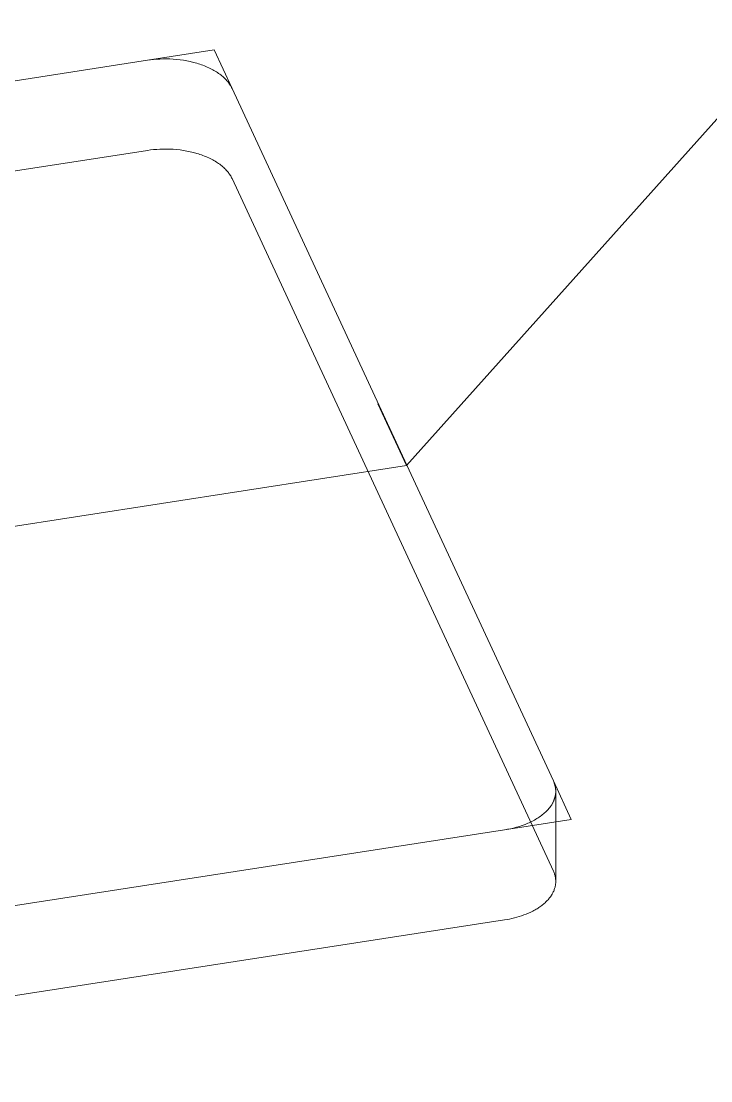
# Model space of a CAD drawing. Header units: millimetres. Extents: x -263 to 4879, y -277 to 2995.
# Drawn here: x 4376.3 to 4420.8, y 2021.1 to 2089.6 of the extents above; entities that cross this region are included whole.
import ezdxf

# ---------------------------------------------------------------- set-up
doc = ezdxf.new("R2010")
doc.units = ezdxf.units.MM
doc.layers.add('ZANO_R', color=7, linetype='Continuous', lineweight=0)

msp = doc.modelspace()

# ---------------------------------------------------------------- linework, layer by layer
at = {"layer": 'ZANO_R'}
for p, q in [((4492.382, 2162.814), (4401.168, 2060.921)), ((4388.732, 2087.788), (4384.424, 2087.122)), ((4385.019, 2087.189), (4385.227, 2087.201)), ((4385.227, 2087.201), (4385.439, 2087.208)), ((4385.439, 2087.208), (4385.654, 2087.209)), ((4385.654, 2087.209), (4385.871, 2087.204)), ((4385.871, 2087.204), (4386.09, 2087.192)), ((4389.886, 2085.301), (4388.732, 2087.788)), ((4164.238, 2053.059), (4384.424, 2087.122)), ((4384.424, 2087.122), (4384.617, 2087.149)), ((4384.617, 2087.149), (4384.815, 2087.172)), ((4384.815, 2087.172), (4385.019, 2087.189)), ((4386.09, 2087.192), (4386.311, 2087.174)), ((4386.311, 2087.174), (4386.531, 2087.15)), ((4386.531, 2087.15), (4386.751, 2087.119)), ((4386.751, 2087.119), (4386.969, 2087.081)), ((4386.969, 2087.081), (4387.185, 2087.037)), ((4387.185, 2087.037), (4387.397, 2086.986)), ((4387.397, 2086.986), (4387.605, 2086.928)), ((4387.605, 2086.928), (4387.707, 2086.897)), ((4387.707, 2086.897), (4387.808, 2086.864)), ((4387.808, 2086.864), (4387.907, 2086.83)), ((4387.907, 2086.83), (4388.005, 2086.795)), ((4388.005, 2086.795), (4388.101, 2086.758)), ((4388.101, 2086.758), (4388.195, 2086.72)), ((4388.195, 2086.72), (4388.287, 2086.68)), ((4388.287, 2086.68), (4388.378, 2086.639)), ((4388.378, 2086.639), (4388.466, 2086.597)), ((4388.466, 2086.597), (4388.552, 2086.553)), ((4388.552, 2086.553), (4388.636, 2086.509)), ((4388.636, 2086.509), (4388.718, 2086.463)), ((4388.718, 2086.463), (4388.797, 2086.417)), ((4388.797, 2086.417), (4388.874, 2086.369)), ((4388.874, 2086.369), (4388.949, 2086.32)), ((4388.949, 2086.32), (4389.021, 2086.271)), ((4389.021, 2086.271), (4389.091, 2086.221)), ((4389.091, 2086.221), (4389.159, 2086.17)), ((4389.159, 2086.17), (4389.223, 2086.118)), ((4389.223, 2086.118), (4389.285, 2086.066)), ((4389.285, 2086.066), (4389.345, 2086.013)), ((4389.345, 2086.013), (4389.402, 2085.96)), ((4389.402, 2085.96), (4389.456, 2085.906)), ((4389.456, 2085.906), (4389.508, 2085.852)), ((4389.508, 2085.852), (4389.557, 2085.797)), ((4389.557, 2085.797), (4389.604, 2085.742)), ((4389.604, 2085.742), (4389.648, 2085.687)), ((4389.648, 2085.687), (4389.689, 2085.632)), ((4389.689, 2085.632), (4389.728, 2085.577)), ((4389.728, 2085.577), (4389.765, 2085.522)), ((4389.765, 2085.522), (4389.799, 2085.466)), ((4389.799, 2085.466), (4389.83, 2085.411)), ((4389.83, 2085.411), (4389.859, 2085.356)), ((4389.859, 2085.356), (4389.886, 2085.301)), ((4389.886, 2085.301), (4401.19, 2060.945)), ((4164.238, 2047.232), (4384.424, 2081.295)), ((4384.424, 2081.295), (4384.617, 2081.322)), ((4384.617, 2081.322), (4384.815, 2081.345)), ((4384.815, 2081.345), (4385.019, 2081.363)), ((4385.019, 2081.363), (4385.227, 2081.375)), ((4385.227, 2081.375), (4385.439, 2081.382)), ((4385.439, 2081.382), (4385.654, 2081.383)), ((4385.654, 2081.383), (4385.871, 2081.377)), ((4385.871, 2081.377), (4386.09, 2081.366)), ((4386.09, 2081.366), (4386.311, 2081.348)), ((4386.311, 2081.348), (4386.531, 2081.323)), ((4386.531, 2081.323), (4386.751, 2081.292)), ((4386.751, 2081.292), (4386.969, 2081.254)), ((4386.969, 2081.254), (4387.185, 2081.21)), ((4387.185, 2081.21), (4387.397, 2081.159)), ((4387.397, 2081.159), (4387.605, 2081.102)), ((4387.605, 2081.102), (4387.707, 2081.071)), ((4387.707, 2081.071), (4387.808, 2081.038)), ((4387.808, 2081.038), (4387.907, 2081.004)), ((4387.907, 2081.004), (4388.005, 2080.968)), ((4388.005, 2080.968), (4388.101, 2080.931)), ((4388.101, 2080.931), (4388.195, 2080.893)), ((4388.195, 2080.893), (4388.287, 2080.853)), ((4388.287, 2080.853), (4388.378, 2080.812)), ((4388.378, 2080.812), (4388.466, 2080.77)), ((4388.466, 2080.77), (4388.552, 2080.727)), ((4388.552, 2080.727), (4388.636, 2080.682)), ((4388.636, 2080.682), (4388.718, 2080.637)), ((4388.718, 2080.637), (4388.797, 2080.59)), ((4388.797, 2080.59), (4388.874, 2080.542)), ((4388.874, 2080.542), (4388.949, 2080.494)), ((4388.949, 2080.494), (4389.021, 2080.444)), ((4389.021, 2080.444), (4389.091, 2080.394)), ((4389.091, 2080.394), (4389.159, 2080.343)), ((4389.159, 2080.343), (4389.223, 2080.291)), ((4389.223, 2080.291), (4389.285, 2080.239)), ((4389.285, 2080.239), (4389.345, 2080.186)), ((4389.345, 2080.186), (4389.402, 2080.133)), ((4389.402, 2080.133), (4389.456, 2080.079)), ((4389.456, 2080.079), (4389.508, 2080.025)), ((4389.508, 2080.025), (4389.557, 2079.971)), ((4389.557, 2079.971), (4389.604, 2079.916)), ((4389.604, 2079.916), (4389.648, 2079.861)), ((4389.648, 2079.861), (4389.689, 2079.806)), ((4389.689, 2079.806), (4389.728, 2079.75)), ((4389.728, 2079.75), (4389.765, 2079.695)), ((4389.765, 2079.695), (4389.799, 2079.64)), ((4389.799, 2079.64), (4389.83, 2079.585)), ((4389.83, 2079.585), (4389.859, 2079.529)), ((4389.859, 2079.529), (4389.886, 2079.474)), ((4389.886, 2079.474), (4410.664, 2034.704)), ((4401.168, 2060.921), (4399.321, 2064.901)), ((4401.168, 2060.921), (4151.302, 2022.267)), ((4401.19, 2060.945), (4410.664, 2040.53)), ((4410.664, 2040.53), (4410.689, 2040.475)), ((4411.818, 2038.043), (4410.664, 2040.53)), ((4410.689, 2040.475), (4410.7, 2040.447)), ((4410.7, 2040.447), (4410.711, 2040.419)), ((4410.711, 2040.419), (4410.722, 2040.39)), ((4410.722, 2040.39), (4410.732, 2040.362)), ((4410.732, 2040.362), (4410.741, 2040.333)), ((4410.741, 2040.333), (4410.75, 2040.304)), ((4410.75, 2040.304), (4410.759, 2040.275)), ((4410.759, 2040.275), (4410.767, 2040.246)), ((4410.767, 2040.246), (4410.774, 2040.216)), ((4410.774, 2040.216), (4410.781, 2040.187)), ((4410.781, 2040.187), (4410.787, 2040.157)), ((4410.787, 2040.157), (4410.793, 2040.127)), ((4410.793, 2040.127), (4410.798, 2040.097)), ((4410.798, 2040.097), (4410.802, 2040.067)), ((4410.802, 2040.067), (4410.806, 2040.036)), ((4410.806, 2040.036), (4410.809, 2040.006)), ((4410.809, 2040.006), (4410.812, 2039.975)), ((4410.812, 2039.975), (4410.814, 2039.944)), ((4410.814, 2039.944), (4410.815, 2039.914)), ((4410.701, 2039.282), (4410.687, 2039.25)), ((4410.713, 2039.314), (4410.701, 2039.282)), ((4410.725, 2039.345), (4410.713, 2039.314)), ((4410.736, 2039.377), (4410.725, 2039.345)), ((4410.746, 2039.409), (4410.736, 2039.377)), ((4410.755, 2039.441), (4410.746, 2039.409)), ((4410.764, 2039.473), (4410.755, 2039.441)), ((4410.772, 2039.504), (4410.764, 2039.473)), ((4410.78, 2039.536), (4410.772, 2039.504)), ((4410.786, 2039.568), (4410.78, 2039.536)), ((4410.792, 2039.6), (4410.786, 2039.568)), ((4410.798, 2039.631), (4410.792, 2039.6)), ((4410.802, 2039.663), (4410.798, 2039.631)), ((4410.806, 2039.695), (4410.802, 2039.663)), ((4410.81, 2039.726), (4410.806, 2039.695)), ((4410.812, 2039.758), (4410.81, 2039.726)), ((4410.814, 2039.789), (4410.812, 2039.758)), ((4410.815, 2039.82), (4410.814, 2039.789)), ((4410.815, 2039.914), (4410.816, 2039.883)), ((4410.816, 2039.851), (4410.815, 2039.82)), ((4410.816, 2039.883), (4410.816, 2039.851)), ((4410.816, 2039.82), (4410.816, 2034.037)), ((4410.218, 2038.576), (4410.159, 2038.519)), ((4410.275, 2038.635), (4410.218, 2038.576)), ((4410.329, 2038.694), (4410.275, 2038.635)), ((4410.38, 2038.753), (4410.329, 2038.694)), ((4410.428, 2038.814), (4410.38, 2038.753)), ((4410.474, 2038.875), (4410.428, 2038.814)), ((4410.495, 2038.905), (4410.474, 2038.875)), ((4410.516, 2038.936), (4410.495, 2038.905)), ((4410.537, 2038.967), (4410.516, 2038.936)), ((4410.556, 2038.998), (4410.537, 2038.967)), ((4410.575, 2039.029), (4410.556, 2038.998)), ((4410.593, 2039.061), (4410.575, 2039.029)), ((4410.611, 2039.092), (4410.593, 2039.061)), ((4410.628, 2039.124), (4410.611, 2039.092)), ((4410.644, 2039.155), (4410.628, 2039.124)), ((4410.659, 2039.187), (4410.644, 2039.155)), ((4410.674, 2039.218), (4410.659, 2039.187)), ((4410.687, 2039.25), (4410.674, 2039.218)), ((4407.51, 2037.377), (4411.818, 2038.043)), ((4409.276, 2037.917), (4409.19, 2037.876)), ((4409.36, 2037.961), (4409.276, 2037.917)), ((4409.443, 2038.005), (4409.36, 2037.961)), ((4409.523, 2038.051), (4409.443, 2038.005)), ((4409.602, 2038.098), (4409.523, 2038.051)), ((4409.68, 2038.147), (4409.602, 2038.098)), ((4409.755, 2038.197), (4409.68, 2038.147)), ((4409.828, 2038.248), (4409.755, 2038.197)), ((4409.899, 2038.3), (4409.828, 2038.248)), ((4409.968, 2038.353), (4409.899, 2038.3)), ((4410.034, 2038.407), (4409.968, 2038.353)), ((4410.098, 2038.463), (4410.034, 2038.407)), ((4410.159, 2038.519), (4410.098, 2038.463)), ((4407.51, 2037.377), (4187.327, 2003.314)), ((4407.701, 2037.409), (4407.51, 2037.377)), ((4407.893, 2037.447), (4407.701, 2037.409)), ((4408.084, 2037.49), (4407.893, 2037.447)), ((4408.275, 2037.539), (4408.084, 2037.49)), ((4408.464, 2037.595), (4408.275, 2037.539)), ((4408.651, 2037.656), (4408.464, 2037.595)), ((4408.835, 2037.723), (4408.651, 2037.656)), ((4408.926, 2037.759), (4408.835, 2037.723)), ((4409.015, 2037.797), (4408.926, 2037.759)), ((4409.103, 2037.835), (4409.015, 2037.797)), ((4409.19, 2037.876), (4409.103, 2037.835)), ((4410.664, 2034.704), (4410.687, 2034.653)), ((4410.687, 2034.653), (4410.708, 2034.602)), ((4410.708, 2034.602), (4410.727, 2034.55)), ((4410.727, 2034.55), (4410.744, 2034.498)), ((4410.744, 2034.498), (4410.76, 2034.445)), ((4410.76, 2034.445), (4410.774, 2034.391)), ((4410.774, 2034.391), (4410.785, 2034.337)), ((4410.793, 2033.778), (4410.783, 2033.726)), ((4410.785, 2034.337), (4410.795, 2034.283)), ((4410.802, 2033.831), (4410.793, 2033.778)), ((4410.795, 2034.283), (4410.803, 2034.228)), ((4410.808, 2033.883), (4410.802, 2033.831)), ((4410.803, 2034.228), (4410.81, 2034.173)), ((4410.812, 2033.934), (4410.808, 2033.883)), ((4410.81, 2034.173), (4410.814, 2034.118)), ((4410.815, 2033.986), (4410.812, 2033.934)), ((4410.816, 2034.037), (4410.815, 2033.986)), ((4410.511, 2033.102), (4410.476, 2033.051)), ((4410.545, 2033.153), (4410.511, 2033.102)), ((4410.576, 2033.204), (4410.545, 2033.153)), ((4410.606, 2033.256), (4410.576, 2033.204)), ((4410.633, 2033.308), (4410.606, 2033.256)), ((4410.659, 2033.36), (4410.633, 2033.308)), ((4410.682, 2033.412), (4410.659, 2033.36)), ((4410.704, 2033.464), (4410.682, 2033.412)), ((4410.724, 2033.517), (4410.704, 2033.464)), ((4410.742, 2033.569), (4410.724, 2033.517)), ((4410.757, 2033.621), (4410.742, 2033.569)), ((4410.771, 2033.674), (4410.757, 2033.621)), ((4410.783, 2033.726), (4410.771, 2033.674)), ((4409.853, 2032.439), (4409.794, 2032.397)), ((4409.911, 2032.482), (4409.853, 2032.439)), ((4409.967, 2032.526), (4409.911, 2032.482)), ((4410.022, 2032.571), (4409.967, 2032.526)), ((4410.075, 2032.616), (4410.022, 2032.571)), ((4410.127, 2032.662), (4410.075, 2032.616)), ((4410.177, 2032.709), (4410.127, 2032.662)), ((4410.225, 2032.756), (4410.177, 2032.709)), ((4410.271, 2032.804), (4410.225, 2032.756)), ((4410.316, 2032.853), (4410.271, 2032.804)), ((4410.359, 2032.902), (4410.316, 2032.853)), ((4410.4, 2032.951), (4410.359, 2032.902)), ((4410.439, 2033.001), (4410.4, 2032.951)), ((4410.476, 2033.051), (4410.439, 2033.001)), ((4408.297, 2031.719), (4408.14, 2031.677)), ((4408.453, 2031.765), (4408.297, 2031.719)), ((4408.607, 2031.815), (4408.453, 2031.765)), ((4408.76, 2031.868), (4408.607, 2031.815)), ((4408.91, 2031.926), (4408.76, 2031.868)), ((4409.057, 2031.988), (4408.91, 2031.926)), ((4409.2, 2032.054), (4409.057, 2031.988)), ((4409.34, 2032.124), (4409.2, 2032.054)), ((4409.409, 2032.16), (4409.34, 2032.124)), ((4409.476, 2032.197), (4409.409, 2032.16)), ((4409.542, 2032.235), (4409.476, 2032.197)), ((4409.607, 2032.274), (4409.542, 2032.235)), ((4409.67, 2032.314), (4409.607, 2032.274)), ((4409.733, 2032.355), (4409.67, 2032.314)), ((4409.794, 2032.397), (4409.733, 2032.355)), ((4407.51, 2031.55), (4187.327, 1997.488)), ((4407.667, 2031.576), (4407.51, 2031.55)), ((4407.825, 2031.606), (4407.667, 2031.576)), ((4407.983, 2031.64), (4407.825, 2031.606)), ((4408.14, 2031.677), (4407.983, 2031.64))]:
    msp.add_line(p, q, dxfattribs=at)

doc.saveas('drawing.dxf')
